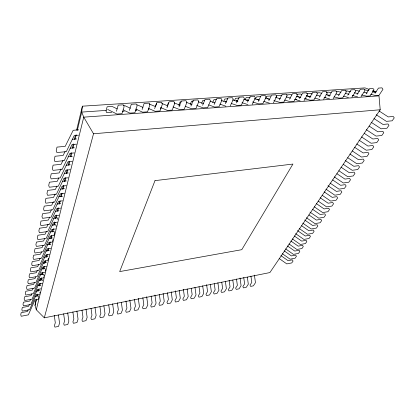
<?xml version="1.0" encoding="UTF-8"?>
<svg xmlns="http://www.w3.org/2000/svg" width="415" height="415" viewBox="0 0 415 415"><rect width="100%" height="100%" fill="white"/><g stroke="black" fill="none" stroke-linecap="round" stroke-linejoin="round"><path stroke-width="0.62" d="M369.106 89.365L364.982 87.897L82.378 106.183L81.714 112.092L77.299 130.362M36.297 309.766L83.742 117.155L378.988 95.875L380.207 109.762L269.885 272.567L44.306 317.833L36.297 309.766L35.016 305.461L36.209 299.236M36.805 296.123L37.163 294.256M37.921 291.112L38.372 289.224M39.28 285.453L39.736 283.564M40.488 280.421L40.945 278.532M41.853 274.761L42.455 272.245M43.212 269.096L43.819 266.58M44.571 263.437L45.178 260.921M46.086 257.144L46.688 254.628M47.595 250.857L48.202 248.341M49.11 244.565L49.712 242.049M50.62 238.277L51.227 235.762M52.134 231.985L52.736 229.469M53.794 225.065L54.552 221.921M55.309 218.778L56.217 215.001M57.125 211.23L57.877 208.081M58.935 203.682L59.542 201.166M60.6 196.762L61.358 193.613M62.416 189.214L63.324 185.438M64.232 181.666L65.139 177.89M66.198 173.486L67.106 169.714M68.164 165.31L69.066 161.534M70.28 156.502L71.188 152.73M72.246 148.326L73.305 143.922M74.363 139.518L75.421 135.119M76.63 130.087L82.378 106.183M35.016 305.461L36.536 299.163M37.293 296.014L37.749 294.121M38.512 290.972L38.969 289.084M39.731 285.935L40.338 283.414M41.095 280.265L41.708 277.744M42.465 274.595L42.921 272.707M43.834 268.93L44.447 266.409M45.36 262.628L45.811 260.739M46.724 256.963L47.336 254.442M48.249 250.66L48.856 248.144M49.769 244.362L50.376 241.846M51.138 238.692L51.896 235.544M52.809 231.767L53.571 228.618M54.484 224.837L55.091 222.321M56.155 217.911L56.767 215.39M57.83 210.981L58.593 207.832M59.506 204.056L60.263 200.901M61.327 196.492L62.089 193.343M63.153 188.934L63.915 185.785M64.979 181.376L65.892 177.599M66.955 173.19L67.718 170.041M68.937 165.004L69.694 161.855M70.913 156.813L71.826 153.036M73.04 147.994L73.953 144.218M75.172 139.175L76.236 134.771M39.845 293.115L40.099 292.087M43.845 276.81L43.575 277.905L40.089 278.512L33.309 293.675L25.823 295.049L25.346 293.426L25.818 291.252L32.329 290.069L33.117 288.321M45.235 271.135L45.51 270.02L45.178 268.967M48.399 258.239L47.824 260.579L44.229 261.165L37.293 276.52L29.574 277.858L29.076 276.198L29.579 273.874L36.297 272.728L37.371 270.367M52.985 239.538L52.368 242.044L48.659 242.609L41.562 258.146L33.589 259.437L33.065 257.746L33.61 255.246L40.551 254.146L41.609 251.848M44.306 317.833L93.52 133.76L83.742 117.155L81.714 112.092L106.25 110.411M116.413 111.303L118.208 105.156L123.333 104.819L124.137 106.624L122.01 113.679L116.926 114.042L107.646 109.441M129.381 110.4L131.275 104.3L136.312 103.968L137.132 105.758L134.891 112.756L129.895 113.113L123.141 109.913M136.898 109.55L136.556 110.618L135.357 110.701M142.122 109.513L144.114 103.454L149.063 103.133L149.898 104.902L147.548 111.848L142.636 112.2L135.684 109.046M148.674 109.768L149.037 108.704M154.645 108.637L156.73 102.63L161.585 102.313L162.436 104.066L159.983 110.961L155.158 111.303L148.409 108.367M155.573 106.416L156.579 103.511M160.595 108.932L160.973 107.874M167.167 106.188L168.428 102.728M166.949 107.781L169.123 101.815L173.895 101.504L174.762 103.242L172.204 110.084L167.463 110.426L160.543 107.527M178.772 105.389L180.074 101.955L181.36 101.872M179.041 106.94L181.303 101.016L185.993 100.71L186.869 102.432L184.219 109.223L179.56 109.56L173.06 106.94M190.184 104.606L191.533 101.198L193.426 101.073M190.931 106.11L193.276 100.233L197.888 99.932L198.775 101.633L196.03 108.377L191.45 108.709L185.406 106.359M201.643 103.273L202.805 100.451L204.673 100.326M202.624 105.296L205.041 99.46L209.58 99.164L210.483 100.85L207.645 107.547L203.137 107.869L196.71 105.457M212.703 102.521L213.901 99.719L216.345 99.553M214.119 104.492L216.614 98.703L221.076 98.407L221.989 100.082L219.063 106.728L214.633 107.049L208.672 104.881M223.83 101.219L224.816 98.993L227.825 98.796M29.387 304.569L28.619 306.296L22.301 307.499L21.86 309.538L22.322 311.131L29.579 309.73L36.209 294.764L39.596 294.142M28.199 309.756L27.432 311.473L21.181 312.687L20.75 314.679L21.201 316.266L28.386 314.85L34.969 299.957L38.325 299.324L38.818 297.316L38.507 296.3M30.606 299.272L29.828 301.005L23.448 302.203L23.001 304.283L23.463 305.886L30.793 304.491L37.474 289.463L40.893 288.845M225.423 103.703L227.996 97.956L232.379 97.665L233.303 99.325L230.299 105.924M31.846 293.856L31.063 295.599L24.62 296.787L24.163 298.914L24.63 300.527L32.038 299.142L38.766 284.047L42.221 283.435M34.414 282.662L33.62 284.42L27.042 285.587L26.565 287.813L27.048 289.447L34.606 288.088L41.438 272.857L44.96 272.256M35.742 276.878L34.943 278.641L28.298 279.798L27.805 282.07L28.298 283.72L35.934 282.371L42.818 267.078L46.376 266.482M38.725 264.397L37.682 266.679L30.892 267.81L30.373 270.191L30.881 271.861L38.683 270.538L45.671 255.121L49.307 254.54M234.542 100.492L235.559 98.282L239.107 98.049M40.146 258.192L39.098 260.485L32.235 261.6L31.706 264.039L32.22 265.719L40.105 264.417L47.149 248.938L50.822 248.362M43.103 245.343L42.034 247.651L35.016 248.741L34.461 251.298L34.995 253L43.056 251.729L50.205 236.13L53.955 235.575L54.583 233.012L54.038 231.373L50.433 231.897M44.628 238.687L43.554 241.001L36.458 242.07L35.892 244.689L36.432 246.401L44.581 245.151L51.792 229.495L55.579 228.95M236.545 102.93L239.185 97.219L243.501 96.939L244.435 98.583L241.348 105.135L237.058 105.441L231.186 103.439M46.47 231.28L45.116 234.185L37.936 235.238L37.355 237.925L37.905 239.647L46.148 238.418L53.41 222.705L57.244 222.17M48.078 224.287L46.713 227.202L39.451 228.229L38.854 230.984L39.415 232.716L47.751 231.513L55.071 215.748L58.946 215.224M49.727 217.112L48.353 220.038L41.007 221.05L40.395 223.872L40.961 225.615L49.401 224.432L56.772 208.621L60.694 208.107M51.367 209.866L50.033 212.693L42.6 213.678L41.972 216.573L42.553 218.332L51.087 217.169L58.52 201.311L62.478 200.813M245.094 99.782L246.131 97.582L250.209 97.312M53.374 201.752L51.756 205.155L44.234 206.115L43.596 209.087L44.182 210.856L52.814 209.725L60.305 193.821L64.315 193.333M55.154 194.007L53.525 197.421L45.915 198.354L45.256 201.405L45.852 203.184L54.593 202.084L62.141 186.133L66.198 185.661M247.48 102.168L250.193 96.498L254.437 96.223L255.381 97.852L252.216 104.357M56.985 186.06L55.345 189.479L47.642 190.386L46.962 193.52L47.569 195.309L56.414 194.236L64.024 178.248L68.127 177.791M58.863 177.895L57.208 181.319L49.411 182.201L48.716 185.422L49.333 187.222L58.287 186.179L65.954 170.155L70.104 169.714M61.072 168.936L59.127 172.941L51.232 173.792L50.516 177.096L51.144 178.907L60.211 177.905L67.941 161.85L72.137 161.425M255.479 99.076L256.543 96.892L260.558 96.628M63.059 160.32L61.098 164.33L53.099 165.144L52.363 168.542L53.006 170.363L62.188 169.398L69.974 153.317L74.228 152.912M65.098 151.454L63.122 155.469L55.024 156.253L54.266 159.749L54.92 161.58L64.221 160.652L72.07 144.55L76.37 144.161M258.244 101.416L261.019 95.787L265.195 95.517L266.15 97.131L262.913 103.589L258.763 103.89L252.694 101.94M265.704 98.381L266.788 96.218L270.746 95.953M268.837 100.679L271.675 95.092L275.783 94.822L276.748 96.42L273.438 102.837M276.048 97.162L276.883 95.549L280.773 95.289L281.982 95.642M279.259 99.953L282.159 94.402L286.2 94.138L287.175 95.725L283.793 102.095L279.772 102.386L273.827 100.575M289.52 99.237L292.476 93.728L296.455 93.463L297.436 95.04L293.991 101.364L290.033 101.649L284.607 100.041M299.62 98.531L302.634 93.059L306.55 92.804L307.536 94.361L304.029 100.648M309.559 97.841L312.63 92.405L316.484 92.151L317.48 93.697L313.911 99.937L310.072 100.212L304.517 98.646M319.348 97.157L322.471 91.757L326.268 91.508L327.269 93.043L323.638 99.242M328.991 96.488L332.161 91.124L335.901 90.88L336.913 92.4L333.219 98.557M338.484 95.824L341.701 90.496L345.384 90.257L346.401 91.762L342.66 97.883L338.998 98.142L334.122 96.861M347.832 95.175L351.1 89.879L354.726 89.645L355.754 91.139L351.956 97.214M357.045 94.532L360.355 89.272L363.929 89.038L364.961 90.522L361.112 96.56M366.123 93.899L369.475 88.675L372.997 88.447L374.029 89.915L370.133 95.912L366.632 96.166L361.621 94.926M375.067 93.276L378.459 88.084L381.93 87.861L382.967 89.318L379.025 95.279L375.575 95.523L370.74 94.355M35.285 296.357L38.351 295.786M36.53 291.112L39.627 290.547M37.801 285.759L40.929 285.198M39.103 280.291L42.263 279.736L42.584 280.773M40.431 274.699L43.622 274.149L44.115 275.716M41.624 269.013L45.012 268.443M43.01 263.172L46.433 262.607M44.431 257.201L47.886 256.641M45.878 251.091L49.369 250.541M47.362 244.84L50.889 244.3M48.882 238.443L52.446 237.914M52.025 225.195L55.667 224.681L56.222 226.325M53.654 218.332L57.337 217.828L57.903 219.483M55.325 211.297L59.049 210.804M57.031 204.092L60.798 203.609M58.785 196.705L62.598 196.233M60.585 189.126L64.439 188.669M62.286 181.371L66.327 180.914M64.175 173.397L68.262 172.956M66.115 165.212L70.254 164.786M68.107 156.808L72.298 156.398M70.156 148.176L74.394 147.787M72.257 139.305L76.547 138.937M93.52 133.76L380.207 109.762M78.575 135.171L74.218 135.539L66.312 151.662L56.891 152.544L56.222 150.702L57.005 147.107L65.207 146.36L73.18 130.289L78.762 129.838M111.687 112.366L106.738 112.714L105.996 110.966L107.153 106.785L112.123 106.453L117.087 108.834M122.399 111.614L124.225 111.485M295.516 99.46L296.772 99.372M305.129 98.786L306.369 98.697M324.53 97.421L325.733 97.338M352.268 95.476L353.414 95.398M237.24 100.627L236.057 100.705L237.847 101.302M247.797 99.906L246.629 99.989L248.45 100.57M373.593 92.068L376.177 91.886L372.644 90.626M123.494 105.701L124.713 105.623L130.398 108.227M286.817 94.89L290.656 94.636L291.88 94.983M296.606 94.241L300.382 93.992L301.622 94.335M306.867 93.562L309.969 93.359L312.36 94.003M316.967 92.893L319.41 92.732L321.827 93.37M326.304 92.275L328.711 92.114L331.154 92.742M336.103 91.627L337.883 91.508L340.964 92.286M345.747 90.989L346.914 90.911L350.649 91.829M364.598 89.739L368.831 90.745M372.463 91.601L375.492 92.317M355.821 90.32L359.587 91.233M363.976 92.291L367.114 93.048M354.379 92.753L358.114 93.671M345.28 93.37L348.979 94.304M352.589 95.564L357.559 96.814M336.041 93.998L339.096 94.786M343.428 96.207L348.346 97.473M326.06 94.48L330.293 95.59M327.425 95.097L329.251 95.58M316.546 95.128L320.136 96.093M324.079 97.364L329.5 98.822M306.581 95.699L310.918 96.892M306.742 95.896L310.493 96.928M314.866 98.137L319.861 99.512M296.777 96.363L300.45 97.401M297.104 96.555L300.808 97.598M286.22 96.861L290.453 98.085M294.64 99.335L300.133 100.928M275.519 97.369L280.39 98.791M267.286 98.583L269.667 99.304M265.501 98.137L269.828 99.455M257.041 99.278L258.887 99.854M263.81 101.395L269.351 103.128M254.478 98.651L259.349 100.176M243.901 99.361L248.103 100.715M242.028 102.681L247.999 104.658M232.566 99.891L237.878 101.654M225.314 101.436L226.486 101.836M221.231 100.477L226.118 102.147M219.867 104.103L225.936 106.24M210.151 101.224L214.949 102.915M198.308 101.763L203.599 103.693M186.294 102.313L192.057 104.487M174.181 102.889L180.131 105.218M161.809 103.439L167.619 105.799M149.26 103.994L155.495 106.629M137.09 104.803L142.936 107.371M379.108 110.992L388.227 116.921L393.264 116.47L394.25 117.865L392.17 120.807L386.37 121.351L376.203 114.727M373.977 118.56L382.988 124.448L387.989 123.966L388.959 125.356L386.925 128.235L381.162 128.811L371.124 122.238M369.205 126.129L377.863 131.804L382.832 131.296L383.782 132.686L381.79 135.498L376.068 136.099L366.362 129.719M364.297 133.371L372.846 138.999L377.785 138.47L378.713 139.85L376.768 142.604L371.088 143.237L361.496 136.903M358.965 140.109L367.939 146.044L372.846 145.489L373.759 146.863L371.856 149.561L366.212 150.214L356.734 143.938M354.503 147.206L363.141 152.933L368.012 152.362L368.909 153.732L367.047 156.367L361.439 157.046L352.288 150.961M349.907 153.996L358.441 159.682L363.275 159.085L364.163 160.449L362.337 163.033L356.765 163.738L347.723 157.7M345.399 160.647L353.839 166.285L358.643 165.673L359.514 167.032L357.725 169.559L352.19 170.285L343.252 164.293M340.99 167.162L349.331 172.759L354.104 172.121L354.96 173.475L353.207 175.955L347.713 176.702L338.873 170.757M336.907 173.703L344.917 179.093L349.658 178.445L350.499 179.788L348.782 182.216L343.319 182.984L334.272 176.878M332.674 179.954L340.591 185.303L345.301 184.634L346.126 185.977L344.445 188.353L339.019 189.141L330.07 183.082M328 185.723L336.352 191.388L341.031 190.703L341.841 192.036L340.196 194.37L334.806 195.175L325.957 189.162M324.167 191.891L332.197 197.353L336.845 196.653L337.644 197.981L336.031 200.269L330.677 201.088L322.133 195.263M320.178 197.779L328.12 203.2L332.742 202.484L333.525 203.807L331.943 206.048L326.626 206.888L318.175 201.109M316.272 203.552L324.131 208.932L328.716 208.206L329.489 209.523L327.938 211.717L322.652 212.573L314.29 206.836M312.438 209.217L320.209 214.555L324.769 213.813L325.531 215.126L324.006 217.278L318.756 218.15L309.969 212.101M308.91 214.934L316.37 220.069L320.899 219.317L321.646 220.619L320.152 222.736L314.938 223.618L306.436 217.751M304.693 220.017L312.599 225.48L317.096 224.717L317.838 226.014L316.37 228.089L311.188 228.987L302.774 223.161M301.596 225.729L308.9 230.792L313.367 230.014L314.098 231.305L312.656 233.344L307.51 234.252L299.184 228.473M297.524 230.621L305.269 236.005L309.709 235.217L310.425 236.503L309.014 238.501L303.899 239.424L295.656 233.681M294.261 235.933L301.705 241.12L306.114 240.321L306.825 241.603L305.435 243.564L300.356 244.497L292.399 238.941M290.837 240.991L298.203 246.142L302.592 245.332L303.287 246.609L301.923 248.533L296.875 249.477L288.996 243.963M287.471 245.96L294.769 251.075L299.127 250.255L299.812 251.526L298.473 253.42L293.457 254.374L285.655 248.896M284.171 250.842L291.392 255.92L295.724 255.09L296.398 256.351L295.086 258.213L290.101 259.178L282.376 253.741M280.924 255.635L288.077 260.677L292.383 259.842L293.047 261.097L291.755 262.923L286.801 263.899L279.155 258.504M94.983 307.365L96.124 315.535L94.895 318.819L91.425 319.54L90.932 318.087L91.974 315.234L91.01 308.319M85.998 309.17L87.145 317.382L85.972 320.676L82.461 321.407L81.973 319.944L82.969 317.081L81.999 310.13M76.905 310.991L78.061 319.254L76.941 322.559L73.388 323.295L72.91 321.817L73.854 318.953L72.879 311.956M67.702 312.837L68.864 321.153L67.801 324.457L64.206 325.204L63.734 323.721L64.631 320.847L63.645 313.807M58.422 315.001L59.553 323.072L58.551 326.382L54.91 327.139L54.448 325.64L55.294 322.761L54.251 315.317M199.034 286.775L199.9 293.073L198.334 295.843L198.91 297.171L201.898 296.549L203.729 293.353L202.686 285.8M194.962 287.351L196.005 294.946L194.215 298.146L191.196 298.774L190.625 297.441L192.155 294.66L191.284 288.332M187.144 288.918L188.197 296.554L186.449 299.765L183.394 300.398L182.828 299.054L184.327 296.269L183.357 289.265M179.244 290.5L180.302 298.183L178.595 301.399L175.504 302.042L174.943 300.688L176.406 297.897L175.431 290.853M171.203 291.781L172.313 299.827L170.648 303.054L167.525 303.702L166.97 302.338L168.397 299.542L167.453 292.731M163.116 293.4L164.236 301.492L162.613 304.724L159.459 305.383L158.909 304.008L160.294 301.202L159.344 294.354M154.94 295.039L156.066 303.178L154.489 306.415L151.293 307.079L150.749 305.699L152.097 302.888L151.143 295.999M146.666 296.694L147.802 304.88L146.267 308.127L143.035 308.796L142.501 307.406L143.808 304.589L142.848 297.659M138.299 298.369L139.44 306.607L137.956 309.855L134.683 310.539L134.154 309.134L135.42 306.312L134.455 299.345M129.828 300.066L130.979 308.35L129.542 311.608L126.233 312.298L125.709 310.887L126.933 308.055L125.958 301.046M121.351 302.421L122.42 310.114L121.03 313.377L117.684 314.077L117.17 312.656L118.348 309.818L117.367 302.763M112.636 303.827L113.757 311.898L112.424 315.172L109.036 315.877L108.523 314.446L109.664 311.603L108.709 304.771M103.864 305.585L104.995 313.704L103.709 316.982L100.285 317.698L99.782 316.256L100.871 313.403L99.911 306.535M254.421 275.119L255.458 282.693L253.378 285.831L250.613 286.407L250.001 285.147L251.786 282.418L250.925 276.105M247.35 277.184L248.31 284.166L246.261 287.315L243.465 287.896L242.858 286.625L244.617 283.891L243.745 277.542M240.031 277.998L241.079 285.655L239.066 288.809L236.239 289.4L235.637 288.119L237.364 285.38L236.488 278.999M232.805 280.104L233.77 287.164L231.793 290.324L228.935 290.92L228.338 289.629L230.035 286.884L229.153 280.467M225.366 281.256L226.383 288.684L224.442 291.854L221.553 292.456L220.956 291.159L222.627 288.404L221.776 282.21M217.891 282.755L218.918 290.225L217.009 293.4L214.088 294.012L213.502 292.705L215.136 289.945L214.275 283.715M210.332 284.27L211.365 291.781L209.497 294.966L206.54 295.579L205.959 294.266L207.557 291.501L206.613 284.612M154.992 180.634L119.681 271.592L241.779 249.685L292.928 164.06L154.992 180.634"/></g></svg>
